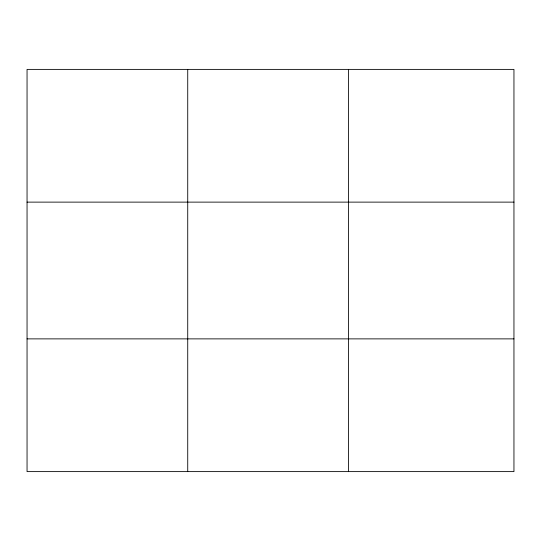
<?xml version="1.0" encoding="UTF-8"?>
<svg xmlns="http://www.w3.org/2000/svg" width="541" height="541" viewBox="0 0 541 541"><rect width="100%" height="100%" fill="white"/><g stroke="black" fill="none" stroke-linecap="round" stroke-linejoin="round"><path stroke-width="0.81" d="M187.727 69.39L187.727 471.61M348.404 69.39L348.404 471.61M513.95 202.124L513.95 69.39L27.05 69.39L27.05 471.61L513.95 471.61L513.95 202.124L27.05 202.124M27.05 338.876L513.95 338.876"/></g></svg>
